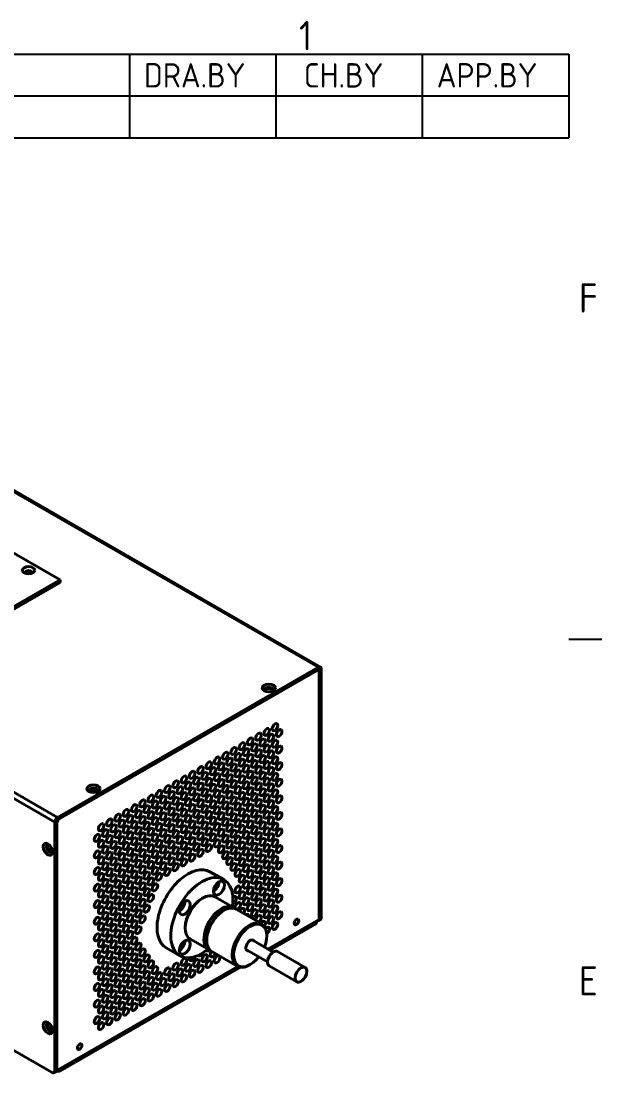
# Model space of a CAD drawing. Header units: millimetres. Extents: x 0 to 1188, y 0 to 840.
# Drawn here: x 1055.8 to 1174.8, y 611.1 to 826.8 of the extents above; entities that cross this region are included whole.
import ezdxf

# ---------------------------------------------------------------- set-up
doc = ezdxf.new("R2010")
doc.units = ezdxf.units.MM
doc.header["$LTSCALE"] = 2
doc.layers.get('0').update_dxf_attribs({"color": 3, "lineweight": 25})
for name, color, linetype, lineweight in [('가시적인 것(ISO)', 3, 'Continuous', 40), ('가시적인 좁은 것(ISO)', 3, 'Continuous', 35), ('경계(ISO)', 7, 'Continuous', 25), ('기호(ISO)', 5, 'Continuous', 25)]:
    doc.layers.add(name, color=color, linetype=linetype, lineweight=lineweight)
doc.styles.add('ISO ProportionalPSTEK', font='isocp.shx')
doc.styles.add('문자 텍스트_PSTEK_POSCO', font='isocp.shx')

# ---------------------------------------------------------------- blocks, each defined once
blk = doc.blocks.new('경계 Default Border')
at = {"layer": '경계(ISO)'}
blk.add_line((584, 350), (587.4, 350), dxfattribs=at)
at = {"layer": '경계(ISO)', "color": 2, "char_height": 3, "attachment_point": 7, "style": '문자 텍스트_PSTEK_POSCO'}
for s, insert in [('1', (556.36, 410.4)), ('F', (585.04, 383.5)), ('E', (585.04, 313.47))]:
    blk.add_mtext(s, dxfattribs=dict(at, insert=insert))
blk = doc.blocks.new('리비전 내역')
at = {"layer": '기호(ISO)'}
for p, q in [((432, 410), (584, 410)), ((539, 410), (539, 405.72)), ((554, 410), (554, 405.72)), ((569, 410), (569, 405.72)), ((584, 410), (584, 405.72)), ((432, 405.72), (584, 405.72)), ((539, 405.72), (539, 401.44)), ((554, 405.72), (554, 401.44)), ((569, 405.72), (569, 401.44)), ((584, 405.72), (584, 401.44)), ((432, 401.44), (584, 401.44))]:
    blk.add_line(p, q, dxfattribs=at)
at = {"layer": '기호(ISO)', "color": 2, "char_height": 2.5, "attachment_point": 7, "style": 'ISO ProportionalPSTEK'}
for s, insert in [('DRA.BY', (540.48, 406.58)), ('CH.BY', (556.86, 406.58)), ('APP.BY', (570.48, 406.58))]:
    blk.add_mtext(s, dxfattribs=dict(at, insert=insert))

msp = doc.modelspace()

# ---------------------------------------------------------------- linework, layer by layer
at = {"layer": '가시적인 것(ISO)'}
for p, q in [((1117.132, 694.305), (986.459, 769.554)), ((1063.799, 712.192), (1017.13, 739.067)), ((1033.054, 694.487), (1063.799, 712.192)), ((1063.799, 711.669), (1063.799, 712.192)), ((1063.799, 711.669), (1033.054, 693.964)), ((1063.276, 663.481), (1116.733, 694.265)), ((1116.733, 693.775), (1063.276, 662.991)), ((1116.309, 693.531), (1063.7, 663.235)), ((1116.543, 693.665), (1116.708, 693.57)), ((1116.875, 642.678), (1116.875, 693.693)), ((1116.875, 642.514), (1116.875, 693.202)), ((1117.299, 642.922), (1117.299, 693.937)), ((1062.145, 611.158), (932.603, 685.757)), ((1062.71, 662.502), (1062.71, 611.487)), ((1063.134, 611.731), (1063.134, 662.746)), ((1063.134, 662.255), (1063.134, 611.568)), ((1097.324, 650.707), (1094.496, 652.336)), ((1092.82, 646.824), (1092.961, 646.906)), ((1095.47, 647.159), (1099.288, 644.96)), ((1099.854, 644.635), (1105.086, 641.621)), ((1089.439, 640.953), (1089.439, 640.79)), ((1106.368, 636.464), (1116.875, 642.514)), ((1106.368, 636.464), (1116.309, 642.189)), ((1116.309, 641.698), (1106.793, 636.219)), ((1116.309, 642.189), (1116.309, 641.698)), ((1116.708, 642.31), (1117.132, 642.555)), ((1106.127, 639.161), (1106.127, 639.324)), ((1088.342, 635.108), (1085.513, 636.737)), ((1090.479, 638.493), (1094.298, 636.294)), ((1107.436, 635.848), (1103.111, 638.339)), ((1094.863, 635.969), (1100.096, 632.955)), ((1106.268, 633.821), (1101.943, 636.312)), ((1108.318, 635.952), (1113.975, 632.694)), ((1063.134, 611.568), (1100.189, 632.906)), ((1063.7, 611.893), (1100.189, 632.906)), ((1100.75, 632.738), (1063.7, 611.403)), ((1102.746, 633.29), (1102.605, 633.209)), ((1106.622, 633.006), (1112.279, 629.748)), ((1062.968, 611.364), (1062.544, 611.119)), ((1063.02, 611.403), (1063.7, 611.403)), ((1063.116, 611.578), (1063.134, 611.568)), ((1063.7, 611.403), (1063.7, 611.893))]:
    msp.add_line(p, q, dxfattribs=at)
for centre, major_axis, ratio in [((1057.336, 714.171), (1.26, 0), 0.5758617), ((1106.551, 690.031), (1.36, 0), 0.5758617), ((1106.127, 681.008), (0.399, 0.693), 0.5780931), ((1107.824, 681.985), (0.399, 0.693), 0.5780931), ((1102.732, 679.053), (0.399, 0.693), 0.5780931), ((1104.429, 680.03), (0.399, 0.693), 0.5780931), ((1105.278, 678.82), (0.399, 0.693), 0.5780931), ((1106.975, 679.797), (0.399, 0.693), 0.5780931), ((1108.672, 680.774), (0.399, 0.693), 0.5780931), ((1099.338, 677.098), (0.399, 0.693), 0.5780931), ((1101.035, 678.076), (0.399, 0.693), 0.5780931), ((1101.884, 676.865), (0.399, 0.693), 0.5780931), ((1103.581, 677.842), (0.399, 0.693), 0.5780931), ((1104.429, 676.632), (0.399, 0.693), 0.5780931), ((1106.127, 677.609), (0.399, 0.693), 0.5780931), ((1107.824, 678.586), (0.399, 0.693), 0.5780931), ((1108.672, 677.376), (0.399, 0.693), 0.5780931), ((1095.944, 675.144), (0.399, 0.693), 0.5780931), ((1097.641, 676.121), (0.399, 0.693), 0.5780931), ((1098.49, 674.911), (0.399, 0.693), 0.5780931), ((1100.187, 675.888), (0.399, 0.693), 0.5780931), ((1101.035, 674.677), (0.399, 0.693), 0.5780931), ((1102.732, 675.655), (0.399, 0.693), 0.5780931), ((1105.278, 675.421), (0.399, 0.693), 0.5780931), ((1106.975, 676.399), (0.399, 0.693), 0.5780931), ((1107.824, 675.188), (0.399, 0.693), 0.5780931), ((1092.55, 673.189), (0.399, 0.693), 0.5780931), ((1094.247, 674.167), (0.399, 0.693), 0.5780931), ((1095.096, 672.956), (0.399, 0.693), 0.5780931), ((1096.793, 673.933), (0.399, 0.693), 0.5780931), ((1097.641, 672.723), (0.399, 0.693), 0.5780931), ((1099.338, 673.7), (0.399, 0.693), 0.5780931), ((1100.187, 672.49), (0.399, 0.693), 0.5780931), ((1101.884, 673.467), (0.399, 0.693), 0.5780931), ((1103.581, 674.444), (0.399, 0.693), 0.5780931), ((1104.429, 673.234), (0.399, 0.693), 0.5780931), ((1106.127, 674.211), (0.399, 0.693), 0.5780931), ((1106.975, 673), (0.399, 0.693), 0.5780931), ((1108.672, 673.978), (0.399, 0.693), 0.5780931), ((1087.459, 670.258), (0.399, 0.693), 0.5780931), ((1089.156, 671.235), (0.399, 0.693), 0.5780931), ((1090.853, 672.212), (0.399, 0.693), 0.5780931), ((1091.702, 671.002), (0.399, 0.693), 0.5780931), ((1093.399, 671.979), (0.399, 0.693), 0.5780931), ((1094.247, 670.768), (0.399, 0.693), 0.5780931), ((1095.944, 671.746), (0.399, 0.693), 0.5780931), ((1096.793, 670.535), (0.399, 0.693), 0.5780931), ((1098.49, 671.512), (0.399, 0.693), 0.5780931), ((1099.338, 670.302), (0.399, 0.693), 0.5780931), ((1101.035, 671.279), (0.399, 0.693), 0.5780931), ((1102.732, 672.256), (0.399, 0.693), 0.5780931), ((1103.581, 671.046), (0.399, 0.693), 0.5780931), ((1105.278, 672.023), (0.399, 0.693), 0.5780931), ((1106.127, 670.812), (0.399, 0.693), 0.5780931), ((1107.824, 671.79), (0.399, 0.693), 0.5780931), ((1108.672, 670.579), (0.399, 0.693), 0.5780931), ((1070.63, 669.345), (1.36, 0), 0.5758617), ((1084.065, 668.303), (0.399, 0.693), 0.5780931), ((1085.762, 669.28), (0.399, 0.693), 0.5780931), ((1086.61, 668.07), (0.399, 0.693), 0.5780931), ((1088.307, 669.047), (0.399, 0.693), 0.5780931), ((1090.005, 670.024), (0.399, 0.693), 0.5780931), ((1090.853, 668.814), (0.399, 0.693), 0.5780931), ((1092.55, 669.791), (0.399, 0.693), 0.5780931), ((1093.399, 668.58), (0.399, 0.693), 0.5780931), ((1095.096, 669.558), (0.399, 0.693), 0.5780931), ((1095.944, 668.347), (0.399, 0.693), 0.5780931), ((1097.641, 669.324), (0.399, 0.693), 0.5780931), ((1098.49, 668.114), (0.399, 0.693), 0.5780931), ((1100.187, 669.091), (0.399, 0.693), 0.5780931), ((1101.884, 670.068), (0.399, 0.693), 0.5780931), ((1102.732, 668.858), (0.399, 0.693), 0.5780931), ((1104.429, 669.835), (0.399, 0.693), 0.5780931), ((1105.278, 668.625), (0.399, 0.693), 0.5780931), ((1106.975, 669.602), (0.399, 0.693), 0.5780931), ((1107.824, 668.391), (0.399, 0.693), 0.5780931), ((1080.671, 666.349), (0.399, 0.693), 0.5780931), ((1082.368, 667.326), (0.399, 0.693), 0.5780931), ((1083.216, 666.115), (0.399, 0.693), 0.5780931), ((1084.913, 667.093), (0.399, 0.693), 0.5780931), ((1085.762, 665.882), (0.399, 0.693), 0.5780931), ((1087.459, 666.859), (0.399, 0.693), 0.5780931), ((1089.156, 667.836), (0.399, 0.693), 0.5780931), ((1090.005, 666.626), (0.399, 0.693), 0.5780931), ((1091.702, 667.603), (0.399, 0.693), 0.5780931), ((1092.55, 666.393), (0.399, 0.693), 0.5780931), ((1094.247, 667.37), (0.399, 0.693), 0.5780931), ((1095.096, 666.159), (0.399, 0.693), 0.5780931), ((1096.793, 667.137), (0.399, 0.693), 0.5780931), ((1097.641, 665.926), (0.399, 0.693), 0.5780931), ((1099.338, 666.903), (0.399, 0.693), 0.5780931), ((1101.035, 667.881), (0.399, 0.693), 0.5780931), ((1101.884, 666.67), (0.399, 0.693), 0.5780931), ((1103.581, 667.647), (0.399, 0.693), 0.5780931), ((1104.429, 666.437), (0.399, 0.693), 0.5780931), ((1106.127, 667.414), (0.399, 0.693), 0.5780931), ((1106.975, 666.203), (0.399, 0.693), 0.5780931), ((1108.672, 667.181), (0.399, 0.693), 0.5780931), ((1077.277, 664.394), (0.399, 0.693), 0.5780931), ((1078.974, 665.371), (0.399, 0.693), 0.5780931), ((1079.822, 664.161), (0.399, 0.693), 0.5780931), ((1081.519, 665.138), (0.399, 0.693), 0.5780931), ((1082.368, 663.927), (0.399, 0.693), 0.5780931), ((1084.065, 664.905), (0.399, 0.693), 0.5780931), ((1084.913, 663.694), (0.399, 0.693), 0.5780931), ((1086.61, 664.671), (0.399, 0.693), 0.5780931), ((1088.307, 665.649), (0.399, 0.693), 0.5780931), ((1089.156, 664.438), (0.399, 0.693), 0.5780931), ((1090.853, 665.415), (0.399, 0.693), 0.5780931), ((1091.702, 664.205), (0.399, 0.693), 0.5780931), ((1093.399, 665.182), (0.399, 0.693), 0.5780931), ((1094.247, 663.972), (0.399, 0.693), 0.5780931), ((1095.944, 664.949), (0.399, 0.693), 0.5780931), ((1096.793, 663.738), (0.399, 0.693), 0.5780931), ((1098.49, 664.716), (0.399, 0.693), 0.5780931), ((1100.187, 665.693), (0.399, 0.693), 0.5780931), ((1101.035, 664.482), (0.399, 0.693), 0.5780931), ((1102.732, 665.46), (0.399, 0.693), 0.5780931), ((1103.581, 664.249), (0.399, 0.693), 0.5780931), ((1105.278, 665.226), (0.399, 0.693), 0.5780931), ((1106.127, 664.016), (0.399, 0.693), 0.5780931), ((1107.824, 664.993), (0.399, 0.693), 0.5780931), ((1108.672, 663.782), (0.399, 0.693), 0.5780931), ((1073.882, 662.439), (0.399, 0.693), 0.5780931), ((1075.58, 663.417), (0.399, 0.693), 0.5780931), ((1076.428, 662.206), (0.399, 0.693), 0.5780931), ((1078.125, 663.183), (0.399, 0.693), 0.5780931), ((1078.974, 661.973), (0.399, 0.693), 0.5780931), ((1080.671, 662.95), (0.399, 0.693), 0.5780931), ((1081.519, 661.74), (0.399, 0.693), 0.5780931), ((1083.216, 662.717), (0.399, 0.693), 0.5780931), ((1085.762, 662.484), (0.399, 0.693), 0.5780931), ((1087.459, 663.461), (0.399, 0.693), 0.5780931), ((1088.307, 662.25), (0.399, 0.693), 0.5780931), ((1090.005, 663.228), (0.399, 0.693), 0.5780931), ((1090.853, 662.017), (0.399, 0.693), 0.5780931), ((1092.55, 662.994), (0.399, 0.693), 0.5780931), ((1093.399, 661.784), (0.399, 0.693), 0.5780931), ((1095.096, 662.761), (0.399, 0.693), 0.5780931), ((1095.944, 661.55), (0.399, 0.693), 0.5780931), ((1097.641, 662.528), (0.399, 0.693), 0.5780931), ((1099.338, 663.505), (0.399, 0.693), 0.5780931), ((1100.187, 662.294), (0.399, 0.693), 0.5780931), ((1101.884, 663.272), (0.399, 0.693), 0.5780931), ((1102.732, 662.061), (0.399, 0.693), 0.5780931), ((1104.429, 663.038), (0.399, 0.693), 0.5780931), ((1105.278, 661.828), (0.399, 0.693), 0.5780931), ((1106.975, 662.805), (0.399, 0.693), 0.5780931), ((1107.824, 661.595), (0.399, 0.693), 0.5780931), ((1072.185, 661.462), (0.399, 0.693), 0.5780931), ((1073.034, 660.252), (0.399, 0.693), 0.5780931), ((1074.731, 661.229), (0.399, 0.693), 0.5780931), ((1075.58, 660.018), (0.399, 0.693), 0.5780931), ((1077.277, 660.996), (0.399, 0.693), 0.5780931), ((1078.125, 659.785), (0.399, 0.693), 0.5780931), ((1079.822, 660.762), (0.399, 0.693), 0.5780931), ((1080.671, 659.552), (0.399, 0.693), 0.5780931), ((1082.368, 660.529), (0.399, 0.693), 0.5780931), ((1084.065, 661.506), (0.399, 0.693), 0.5780931), ((1084.913, 660.296), (0.399, 0.693), 0.5780931), ((1086.61, 661.273), (0.399, 0.693), 0.5780931), ((1087.459, 660.062), (0.399, 0.693), 0.5780931), ((1089.156, 661.04), (0.399, 0.693), 0.5780931), ((1090.005, 659.829), (0.399, 0.693), 0.5780931), ((1091.702, 660.806), (0.399, 0.693), 0.5780931), ((1092.55, 659.596), (0.399, 0.693), 0.5780931), ((1094.247, 660.573), (0.399, 0.693), 0.5780931), ((1095.096, 659.363), (0.399, 0.693), 0.5780931), ((1096.793, 660.34), (0.399, 0.693), 0.5780931), ((1098.49, 661.317), (0.399, 0.693), 0.5780931), ((1099.338, 660.107), (0.399, 0.693), 0.5780931), ((1101.035, 661.084), (0.399, 0.693), 0.5780931), ((1101.884, 659.873), (0.399, 0.693), 0.5780931), ((1103.581, 660.851), (0.399, 0.693), 0.5780931), ((1104.429, 659.64), (0.399, 0.693), 0.5780931), ((1106.127, 660.617), (0.399, 0.693), 0.5780931), ((1106.975, 659.407), (0.399, 0.693), 0.5780931), ((1108.672, 660.384), (0.399, 0.693), 0.5780931), ((1061.296, 656.939), (-0.679, 1.179), 0.5780931), ((1071.337, 659.274), (0.399, 0.693), 0.5780931), ((1072.185, 658.064), (0.399, 0.693), 0.5780931), ((1073.882, 659.041), (0.399, 0.693), 0.5780931), ((1074.731, 657.831), (0.399, 0.693), 0.5780931), ((1076.428, 658.808), (0.399, 0.693), 0.5780931), ((1077.277, 657.597), (0.399, 0.693), 0.5780931), ((1078.974, 658.574), (0.399, 0.693), 0.5780931), ((1079.822, 657.364), (0.399, 0.693), 0.5780931), ((1081.519, 658.341), (0.399, 0.693), 0.5780931), ((1083.216, 659.318), (0.399, 0.693), 0.5780931), ((1084.065, 658.108), (0.399, 0.693), 0.5780931), ((1085.762, 659.085), (0.399, 0.693), 0.5780931), ((1086.61, 657.875), (0.399, 0.693), 0.5780931), ((1088.307, 658.852), (0.399, 0.693), 0.5780931), ((1089.156, 657.641), (0.399, 0.693), 0.5780931), ((1090.853, 658.619), (0.399, 0.693), 0.5780931), ((1091.702, 657.408), (0.399, 0.693), 0.5780931), ((1093.399, 658.385), (0.399, 0.693), 0.5780931), ((1095.944, 658.152), (0.399, 0.693), 0.5780931), ((1097.641, 659.129), (0.399, 0.693), 0.5780931), ((1098.49, 657.919), (0.399, 0.693), 0.5780931), ((1100.187, 658.896), (0.399, 0.693), 0.5780931), ((1101.035, 657.685), (0.399, 0.693), 0.5780931), ((1102.732, 658.663), (0.399, 0.693), 0.5780931), ((1103.581, 657.452), (0.399, 0.693), 0.5780931), ((1105.278, 658.429), (0.399, 0.693), 0.5780931), ((1106.127, 657.219), (0.399, 0.693), 0.5780931), ((1107.824, 658.196), (0.399, 0.693), 0.5780931), ((1071.337, 655.876), (0.399, 0.693), 0.5780931), ((1073.034, 656.853), (0.399, 0.693), 0.5780931), ((1073.882, 655.643), (0.399, 0.693), 0.5780931), ((1075.58, 656.62), (0.399, 0.693), 0.5780931), ((1076.428, 655.409), (0.399, 0.693), 0.5780931), ((1078.125, 656.387), (0.399, 0.693), 0.5780931), ((1078.974, 655.176), (0.399, 0.693), 0.5780931), ((1080.671, 656.153), (0.399, 0.693), 0.5780931), ((1082.368, 657.131), (0.399, 0.693), 0.5780931), ((1083.216, 655.92), (0.399, 0.693), 0.5780931), ((1084.913, 656.897), (0.399, 0.693), 0.5780931), ((1085.762, 655.687), (0.399, 0.693), 0.5780931), ((1087.459, 656.664), (0.399, 0.693), 0.5780931), ((1088.307, 655.454), (0.399, 0.693), 0.5780931), ((1090.005, 656.431), (0.399, 0.693), 0.5780931), ((1090.853, 655.22), (0.399, 0.693), 0.5780931), ((1092.55, 656.198), (0.399, 0.693), 0.5780931), ((1094.247, 657.175), (0.399, 0.693), 0.5780931), ((1096.793, 656.941), (0.399, 0.693), 0.5780931), ((1097.641, 655.731), (0.399, 0.693), 0.5780931), ((1099.338, 656.708), (0.399, 0.693), 0.5780931), ((1100.187, 655.498), (0.399, 0.693), 0.5780931), ((1101.884, 656.475), (0.399, 0.693), 0.5780931), ((1102.732, 655.264), (0.399, 0.693), 0.5780931), ((1104.429, 656.242), (0.399, 0.693), 0.5780931), ((1106.975, 656.008), (0.399, 0.693), 0.5780931), ((1108.672, 656.986), (0.399, 0.693), 0.5780931), ((1072.185, 654.665), (0.399, 0.693), 0.5780931), ((1073.034, 653.455), (0.399, 0.693), 0.5780931), ((1074.731, 654.432), (0.399, 0.693), 0.5780931), ((1075.58, 653.222), (0.399, 0.693), 0.5780931), ((1077.277, 654.199), (0.399, 0.693), 0.5780931), ((1078.125, 652.988), (0.399, 0.693), 0.5780931), ((1079.822, 653.966), (0.399, 0.693), 0.5780931), ((1081.519, 654.943), (0.399, 0.693), 0.5780931), ((1082.368, 653.732), (0.399, 0.693), 0.5780931), ((1084.065, 654.71), (0.399, 0.693), 0.5780931), ((1084.913, 653.499), (0.399, 0.693), 0.5780931), ((1086.61, 654.476), (0.399, 0.693), 0.5780931), ((1087.459, 653.266), (0.399, 0.693), 0.5780931), ((1089.156, 654.243), (0.399, 0.693), 0.5780931), ((1098.49, 654.52), (0.399, 0.693), 0.5780931), ((1099.338, 653.31), (0.399, 0.693), 0.5780931), ((1101.035, 654.287), (0.399, 0.693), 0.5780931), ((1101.884, 653.077), (0.399, 0.693), 0.5780931), ((1103.581, 654.054), (0.399, 0.693), 0.5780931), ((1105.278, 655.031), (0.399, 0.693), 0.5780931), ((1106.127, 653.821), (0.399, 0.693), 0.5780931), ((1107.824, 654.798), (0.399, 0.693), 0.5780931), ((1108.672, 653.587), (0.399, 0.693), 0.5780931), ((1071.337, 652.478), (0.399, 0.693), 0.5780931), ((1072.185, 651.267), (0.399, 0.693), 0.5780931), ((1073.882, 652.244), (0.399, 0.693), 0.5780931), ((1074.731, 651.034), (0.399, 0.693), 0.5780931), ((1076.428, 652.011), (0.399, 0.693), 0.5780931), ((1077.277, 650.8), (0.399, 0.693), 0.5780931), ((1078.974, 651.778), (0.399, 0.693), 0.5780931), ((1080.671, 652.755), (0.399, 0.693), 0.5780931), ((1081.519, 651.544), (0.399, 0.693), 0.5780931), ((1083.216, 652.522), (0.399, 0.693), 0.5780931), ((1084.065, 651.311), (0.399, 0.693), 0.5780931), ((1085.762, 652.288), (0.399, 0.693), 0.5780931), ((1100.187, 652.099), (0.399, 0.693), 0.5780931), ((1101.035, 650.889), (0.399, 0.693), 0.5780931), ((1102.732, 651.866), (0.399, 0.693), 0.5780931), ((1104.429, 652.843), (0.399, 0.693), 0.5780931), ((1105.278, 651.633), (0.399, 0.693), 0.5780931), ((1106.975, 652.61), (0.399, 0.693), 0.5780931), ((1107.824, 651.399), (0.399, 0.693), 0.5780931), ((1071.337, 649.079), (0.399, 0.693), 0.5780931), ((1073.034, 650.056), (0.399, 0.693), 0.5780931), ((1073.882, 648.846), (0.399, 0.693), 0.5780931), ((1075.58, 649.823), (0.399, 0.693), 0.5780931), ((1076.428, 648.613), (0.399, 0.693), 0.5780931), ((1078.125, 649.59), (0.399, 0.693), 0.5780931), ((1079.822, 650.567), (0.399, 0.693), 0.5780931), ((1080.671, 649.357), (0.399, 0.693), 0.5780931), ((1082.368, 650.334), (0.399, 0.693), 0.5780931), ((1083.216, 649.123), (0.399, 0.693), 0.5780931), ((1096.333, 648.97), (-0.798, -1.387), 0.5780931), ((1100.187, 648.701), (0.399, 0.693), 0.5780931), ((1101.884, 649.678), (0.399, 0.693), 0.5780931), ((1103.581, 650.655), (0.399, 0.693), 0.5780931), ((1104.429, 649.445), (0.399, 0.693), 0.5780931), ((1106.127, 650.422), (0.399, 0.693), 0.5780931), ((1106.975, 649.212), (0.399, 0.693), 0.5780931), ((1108.672, 650.189), (0.399, 0.693), 0.5780931), ((1072.185, 647.869), (0.399, 0.693), 0.5780931), ((1073.034, 646.658), (0.399, 0.693), 0.5780931), ((1074.731, 647.635), (0.399, 0.693), 0.5780931), ((1075.58, 646.425), (0.399, 0.693), 0.5780931), ((1077.277, 647.402), (0.399, 0.693), 0.5780931), ((1078.974, 648.379), (0.399, 0.693), 0.5780931), ((1079.822, 647.169), (0.399, 0.693), 0.5780931), ((1081.519, 648.146), (0.399, 0.693), 0.5780931), ((1082.368, 646.936), (0.399, 0.693), 0.5780931), ((1101.035, 647.49), (0.399, 0.693), 0.5780931), ((1102.732, 648.468), (0.399, 0.693), 0.5780931), ((1103.581, 647.257), (0.399, 0.693), 0.5780931), ((1105.278, 648.234), (0.399, 0.693), 0.5780931), ((1106.127, 647.024), (0.399, 0.693), 0.5780931), ((1107.824, 648.001), (0.399, 0.693), 0.5780931), ((1108.672, 646.79), (0.399, 0.693), 0.5780931), ((1071.337, 645.681), (0.399, 0.693), 0.5780931), ((1072.185, 644.47), (0.399, 0.693), 0.5780931), ((1073.882, 645.448), (0.399, 0.693), 0.5780931), ((1076.428, 645.214), (0.399, 0.693), 0.5780931), ((1078.125, 646.192), (0.399, 0.693), 0.5780931), ((1078.974, 644.981), (0.399, 0.693), 0.5780931), ((1080.671, 645.958), (0.399, 0.693), 0.5780931), ((1081.519, 644.748), (0.399, 0.693), 0.5780931), ((1089.333, 644.939), (-0.798, -1.387), 0.5780931), ((1101.884, 646.28), (0.399, 0.693), 0.5780931), ((1102.732, 645.069), (0.399, 0.693), 0.5780931), ((1104.429, 646.046), (0.399, 0.693), 0.5780931), ((1105.278, 644.836), (0.399, 0.693), 0.5780931), ((1106.975, 645.813), (0.399, 0.693), 0.5780931), ((1107.824, 644.603), (0.399, 0.693), 0.5780931), ((1071.337, 642.282), (0.399, 0.693), 0.5780931), ((1073.034, 643.26), (0.399, 0.693), 0.5780931), ((1074.731, 644.237), (0.399, 0.693), 0.5780931), ((1075.58, 643.026), (0.399, 0.693), 0.5780931), ((1077.277, 644.004), (0.399, 0.693), 0.5780931), ((1078.125, 642.793), (0.399, 0.693), 0.5780931), ((1079.822, 643.77), (0.399, 0.693), 0.5780931), ((1080.671, 642.56), (0.399, 0.693), 0.5780931), ((1103.581, 643.859), (0.399, 0.693), 0.5780931), ((1106.127, 643.625), (0.399, 0.693), 0.5780931), ((1106.975, 642.415), (0.399, 0.693), 0.5780931), ((1108.672, 643.392), (0.399, 0.693), 0.5780931), ((1072.185, 641.072), (0.399, 0.693), 0.5780931), ((1073.882, 642.049), (0.399, 0.693), 0.5780931), ((1074.731, 640.839), (0.399, 0.693), 0.5780931), ((1076.428, 641.816), (0.399, 0.693), 0.5780931), ((1077.277, 640.605), (0.399, 0.693), 0.5780931), ((1078.974, 641.583), (0.399, 0.693), 0.5780931), ((1079.822, 640.372), (0.399, 0.693), 0.5780931), ((1107.824, 641.204), (0.399, 0.693), 0.5780931), ((1112.208, 642.018), (0.324, 0.562), 0.5780931), ((1071.337, 638.884), (0.399, 0.693), 0.5780931), ((1073.034, 639.861), (0.399, 0.693), 0.5780931), ((1073.882, 638.651), (0.399, 0.693), 0.5780931), ((1075.58, 639.628), (0.399, 0.693), 0.5780931), ((1076.428, 638.417), (0.399, 0.693), 0.5780931), ((1078.125, 639.395), (0.399, 0.693), 0.5780931), ((1078.974, 638.184), (0.399, 0.693), 0.5780931), ((1072.185, 637.674), (0.399, 0.693), 0.5780931), ((1073.034, 636.463), (0.399, 0.693), 0.5780931), ((1074.731, 637.44), (0.399, 0.693), 0.5780931), ((1075.58, 636.23), (0.399, 0.693), 0.5780931), ((1077.277, 637.207), (0.399, 0.693), 0.5780931), ((1078.125, 635.996), (0.399, 0.693), 0.5780931), ((1079.822, 636.974), (0.399, 0.693), 0.5780931), ((1080.671, 635.763), (0.399, 0.693), 0.5780931), ((1089.333, 636.846), (-0.798, -1.387), 0.5780931), ((1071.337, 635.486), (0.399, 0.693), 0.5780931), ((1072.185, 634.275), (0.399, 0.693), 0.5780931), ((1073.882, 635.252), (0.399, 0.693), 0.5780931), ((1074.731, 634.042), (0.399, 0.693), 0.5780931), ((1076.428, 635.019), (0.399, 0.693), 0.5780931), ((1077.277, 633.809), (0.399, 0.693), 0.5780931), ((1078.974, 634.786), (0.399, 0.693), 0.5780931), ((1079.822, 633.575), (0.399, 0.693), 0.5780931), ((1081.519, 634.553), (0.399, 0.693), 0.5780931), ((1089.156, 633.853), (0.399, 0.693), 0.5780931), ((1091.702, 633.619), (0.399, 0.693), 0.5780931), ((1093.399, 634.597), (0.399, 0.693), 0.5780931), ((1095.944, 634.363), (0.399, 0.693), 0.5780931), ((1071.337, 632.087), (0.399, 0.693), 0.5780931), ((1073.034, 633.065), (0.399, 0.693), 0.5780931), ((1073.882, 631.854), (0.399, 0.693), 0.5780931), ((1075.58, 632.831), (0.399, 0.693), 0.5780931), ((1076.428, 631.621), (0.399, 0.693), 0.5780931), ((1078.125, 632.598), (0.399, 0.693), 0.5780931), ((1078.974, 631.387), (0.399, 0.693), 0.5780931), ((1080.671, 632.365), (0.399, 0.693), 0.5780931), ((1082.368, 633.342), (0.399, 0.693), 0.5780931), ((1083.216, 632.131), (0.399, 0.693), 0.5780931), ((1085.762, 631.898), (0.399, 0.693), 0.5780931), ((1087.459, 632.875), (0.399, 0.693), 0.5780931), ((1088.307, 631.665), (0.399, 0.693), 0.5780931), ((1090.005, 632.642), (0.399, 0.693), 0.5780931), ((1090.853, 631.432), (0.399, 0.693), 0.5780931), ((1092.55, 632.409), (0.399, 0.693), 0.5780931), ((1094.247, 633.386), (0.399, 0.693), 0.5780931), ((1113.127, 631.221), (-0.848, -1.473), 0.5780931), ((1072.185, 630.877), (0.399, 0.693), 0.5780931), ((1073.034, 629.666), (0.399, 0.693), 0.5780931), ((1074.731, 630.643), (0.399, 0.693), 0.5780931), ((1075.58, 629.433), (0.399, 0.693), 0.5780931), ((1077.277, 630.41), (0.399, 0.693), 0.5780931), ((1078.125, 629.2), (0.399, 0.693), 0.5780931), ((1079.822, 630.177), (0.399, 0.693), 0.5780931), ((1081.519, 631.154), (0.399, 0.693), 0.5780931), ((1082.368, 629.944), (0.399, 0.693), 0.5780931), ((1084.065, 630.921), (0.399, 0.693), 0.5780931), ((1084.913, 629.71), (0.399, 0.693), 0.5780931), ((1086.61, 630.688), (0.399, 0.693), 0.5780931), ((1087.459, 629.477), (0.399, 0.693), 0.5780931), ((1089.156, 630.454), (0.399, 0.693), 0.5780931), ((1071.337, 628.689), (0.399, 0.693), 0.5780931), ((1072.185, 627.478), (0.399, 0.693), 0.5780931), ((1073.882, 628.456), (0.399, 0.693), 0.5780931), ((1074.731, 627.245), (0.399, 0.693), 0.5780931), ((1076.428, 628.222), (0.399, 0.693), 0.5780931), ((1077.277, 627.012), (0.399, 0.693), 0.5780931), ((1078.974, 627.989), (0.399, 0.693), 0.5780931), ((1080.671, 628.966), (0.399, 0.693), 0.5780931), ((1081.519, 627.756), (0.399, 0.693), 0.5780931), ((1083.216, 628.733), (0.399, 0.693), 0.5780931), ((1084.065, 627.523), (0.399, 0.693), 0.5780931), ((1085.762, 628.5), (0.399, 0.693), 0.5780931), ((1071.337, 625.291), (0.399, 0.693), 0.5780931), ((1073.034, 626.268), (0.399, 0.693), 0.5780931), ((1073.882, 625.057), (0.399, 0.693), 0.5780931), ((1075.58, 626.035), (0.399, 0.693), 0.5780931), ((1078.125, 625.801), (0.399, 0.693), 0.5780931), ((1079.822, 626.779), (0.399, 0.693), 0.5780931), ((1080.671, 625.568), (0.399, 0.693), 0.5780931), ((1082.368, 626.545), (0.399, 0.693), 0.5780931), ((1072.185, 624.08), (0.399, 0.693), 0.5780931), ((1073.034, 622.869), (0.399, 0.693), 0.5780931), ((1074.731, 623.847), (0.399, 0.693), 0.5780931), ((1076.428, 624.824), (0.399, 0.693), 0.5780931), ((1077.277, 623.613), (0.399, 0.693), 0.5780931), ((1078.974, 624.591), (0.399, 0.693), 0.5780931), ((1061.296, 620.313), (-0.679, 1.179), 0.5780931), ((1071.337, 621.892), (0.399, 0.693), 0.5780931), ((1072.185, 620.682), (0.399, 0.693), 0.5780931), ((1073.882, 621.659), (0.399, 0.693), 0.5780931), ((1075.58, 622.636), (0.399, 0.693), 0.5780931), ((1067.801, 616.446), (0.324, 0.562), 0.5780931)]:
    msp.add_ellipse(centre, major_axis=major_axis, ratio=ratio, dxfattribs=at)
for centre, major_axis, ratio, start_param, end_param in [((1057.336, 713.697), (0.68, 0), 0.5758617, 5.8724146, 9.8355487), ((1057.336, 713.648), (0.68, 0), 0.5758617, 0.0626746, 3.0789181), ((1057.336, 713.157), (-0.7, 0), 0.5758617, 4.0893253, 5.3354526), ((1116.309, 692.877), (0.399, 0.693), 0.5780931, 5.4958534, 7.0666498), ((1116.733, 693.611), (0.399, 0.693), 0.5780931, 5.4958534, 7.0666498), ((1116.733, 693.611), (0.1, 0.173), 0.5780931, 5.4958534, 7.0666498), ((1106.551, 689.655), (0.9, 0), 0.5758617, 5.7344902, 9.9734731), ((1106.551, 689.54), (0.9, 0), 0.5758617, 0.1106462, 3.0309464), ((1106.551, 689.54), (-0.648, 0), 0.5758617, 2.4510697, 6.9737082), ((1070.63, 668.969), (0.9, 0), 0.5758617, 5.7344902, 9.9734731), ((1070.63, 668.855), (0.9, 0), 0.5758617, 0.1106462, 3.0309464), ((1070.63, 668.855), (-0.648, 0), 0.5758617, 2.4510697, 6.9737082), ((1063.276, 662.827), (-0.399, -0.693), 0.5780931, 3.9250571, 5.4958534), ((1063.7, 662.581), (0.399, 0.693), 0.5780931, 0.7834645, 2.3542608), ((1063.276, 662.827), (0.1, 0.173), 0.5780931, 0.7834645, 2.3542608), ((1061.621, 657.126), (0.449, -0.78), 0.5780931, 2.5843905, 6.8403875), ((1061.72, 657.183), (-0.449, 0.78), 0.5780931, 0.110004, 3.0315886), ((1061.72, 657.183), (0.324, -0.562), 0.5780931, 2.4362957, 6.9884822), ((1090.005, 644.536), (4.491, 7.799), 0.5780931, 0, 3.1415927), ((1092.833, 642.908), (4.491, 7.799), 0.5780931, 5.30142, 10.4065433), ((1095.202, 649.621), (0.798, 1.387), 0.5780931, 3.9250646, 5.4997134), ((1095.202, 649.621), (0.449, 0.78), 0.5780931, 4.1103089, 5.3144691), ((1092.974, 642.826), (-2.495, -4.333), 0.5780931, 3.1415927, 6.2831853), ((1099.338, 646.513), (0.399, 0.693), 0.5780931, 3.6092622, 7.3450056), ((1088.202, 645.59), (0.798, 1.387), 0.5780931, 3.9250646, 5.4997134), ((1088.202, 645.59), (0.449, 0.78), 0.5780931, 4.1103089, 5.3144691), ((1092.833, 642.908), (-2.395, -4.16), 0.5780931, 3.9289245, 5.4958534), ((1096.793, 640.627), (-2.495, -4.333), 0.5780931, 3.0284324, 6.3963456), ((1096.793, 640.627), (2.395, 4.16), 0.5780931, 0.0632264, 3.0783663), ((1097.358, 640.302), (2.495, 4.333), 0.5780931, 0, 3.1415927), ((1100.187, 645.303), (-0.399, -0.693), 0.5780931, 0.3724208, 5.9520464), ((1101.035, 644.092), (0.399, 0.693), 0.5780931, 4.562383, 8.0039876), ((1101.884, 642.881), (0.399, 0.693), 0.5780931, 5.3972444, 7.1691262), ((1104.429, 642.648), (0.399, 0.693), 0.5780931, 3.9332766, 8.6330941), ((1116.733, 643.248), (0.399, -0.693), 0.5780931, 0, 0.7873319), ((1102.591, 637.288), (2.495, 4.333), 0.5780931, 5.4958534, 10.2121098), ((1102.732, 637.207), (-2.395, -4.16), 0.5780931, 1.8170269, 7.607751), ((1105.278, 641.438), (0.399, 0.693), 0.5780931, 4.595985, 7.7745411), ((1106.127, 640.227), (0.399, 0.693), 0.5780931, 3.913483, 7.5128857), ((1116.309, 643.004), (0.399, -0.693), 0.5780931, 5.7942987, 6.7720719), ((1088.202, 637.497), (0.798, 1.387), 0.5780931, 3.9250646, 5.4997134), ((1088.202, 637.497), (0.449, 0.78), 0.5780931, 4.1103089, 5.3144691), ((1102.732, 637.207), (0.619, 1.075), 0.5780931, 5.9455734, 9.7623898), ((1090.853, 634.83), (-0.399, -0.693), 0.5780931, 5.2128557, 8.2830183), ((1092.55, 635.807), (-0.399, -0.693), 0.5780931, 6.0954812, 7.9436134), ((1094.247, 636.785), (-0.399, -0.693), 0.5780931, 6.0444872, 7.3366967), ((1095.096, 635.574), (-0.399, -0.693), 0.5780931, 4.4250471, 8.1405302), ((1107.47, 634.479), (-0.848, -1.473), 0.5780931, 3.1415927, 6.2831853), ((1061.621, 620.5), (0.449, -0.78), 0.5780931, 2.5843905, 6.8403875), ((1061.72, 620.557), (-0.449, 0.78), 0.5780931, 0.110004, 3.0315886), ((1061.72, 620.557), (0.324, -0.562), 0.5780931, 2.4362957, 6.9884822), ((1062.145, 611.812), (0.399, -0.693), 0.5780931, 5.4997209, 7.0705172), ((1062.569, 612.057), (0.399, -0.693), 0.5780931, 0, 0.7873319)]:
    msp.add_ellipse(centre, major_axis=major_axis, ratio=ratio, start_param=start_param, end_param=end_param, dxfattribs=at)
at = {"layer": '가시적인 좁은 것(ISO)'}
for p, q in [((1116.733, 694.265), (986.06, 769.515)), ((932.603, 738.731), (1063.276, 663.481)), ((1062.71, 662.502), (932.037, 737.751)), ((1116.733, 693.775), (1116.733, 694.265)), ((1116.875, 693.693), (1116.733, 693.775)), ((1117.299, 693.937), (1116.875, 693.693)), ((1063.134, 662.746), (1062.71, 662.502)), ((1063.276, 663.481), (1063.276, 662.991)), ((1117.299, 642.922), (1116.875, 642.678)), ((1063.134, 611.731), (1062.71, 611.487))]:
    msp.add_line(p, q, dxfattribs=at)

# ---------------------------------------------------------------- block references
at = {"xscale": 2, "yscale": 2, "zscale": 2}
msp.add_blockref('경계 Default Border', (0, 0), dxfattribs=at)
at = {"layer": '기호(ISO)', "xscale": 2, "yscale": 2, "zscale": 2}
msp.add_blockref('리비전 내역', (0, 0), dxfattribs=at)

doc.saveas('drawing.dxf')
